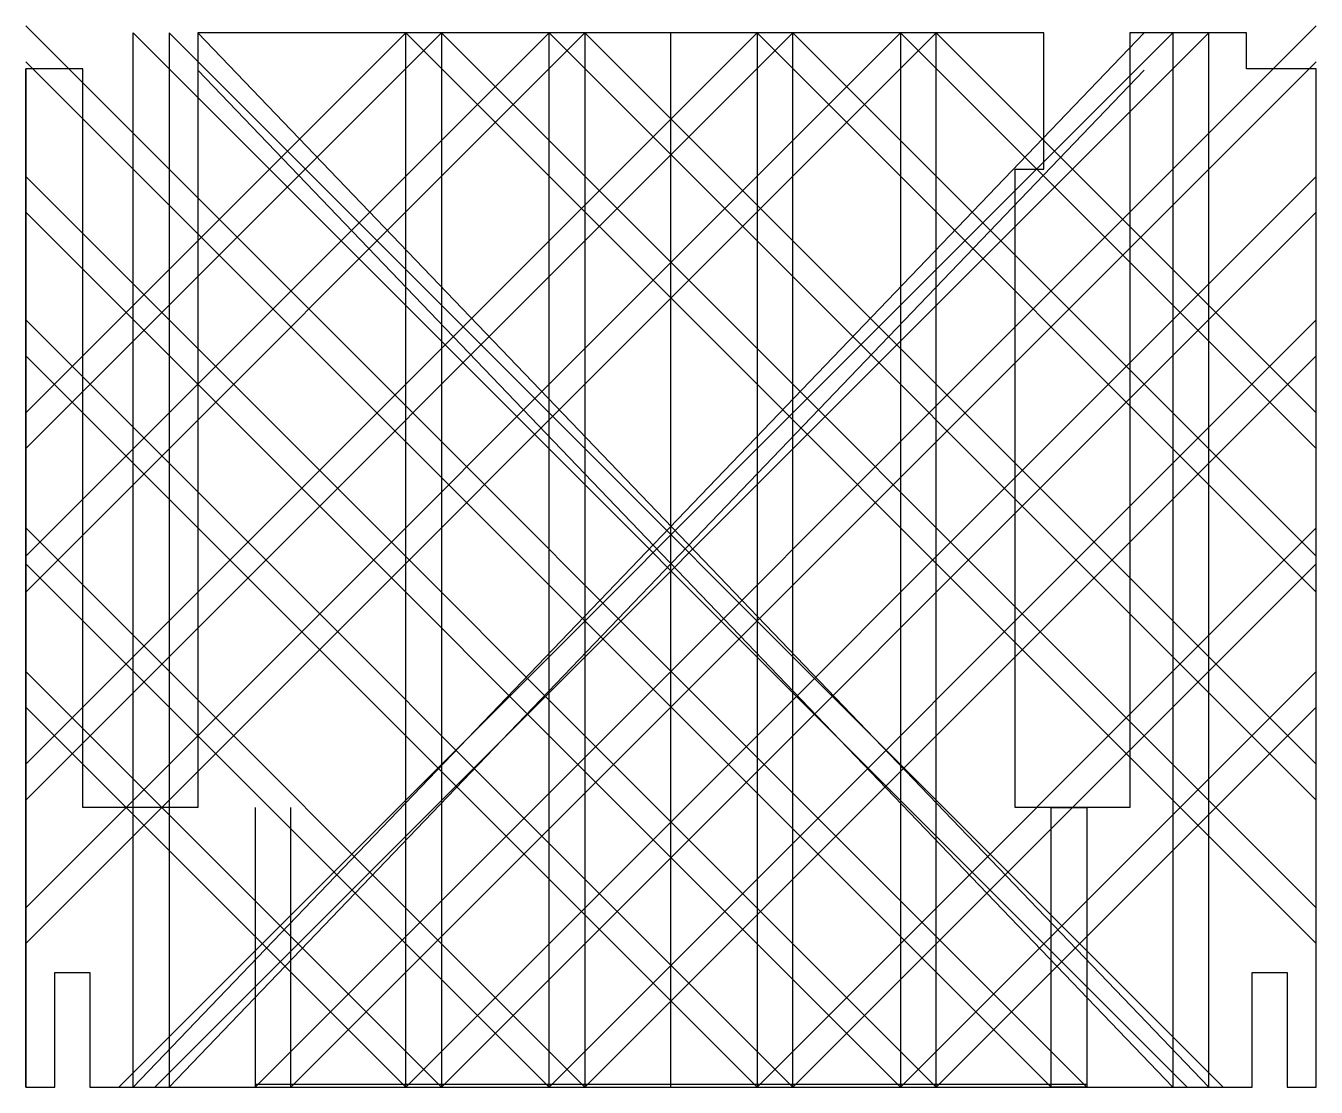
# Model space of a CAD drawing. Header units: millimetres. Extents: x -92 to -2, y 5 to 79.
import ezdxf

# ---------------------------------------------------------------- set-up
doc = ezdxf.new("R2010")
doc.units = ezdxf.units.MM
doc.layers.get('0').update_dxf_attribs({"linetype": 'CONTINUOUS'})

msp = doc.modelspace()

# ---------------------------------------------------------------- linework, layer by layer
for p, q in [((-18, 5), (-91.987, 78.987)), ((-38.5, 78.5), (-91.987, 25.013)), ((-41, 78.5), (-91.987, 27.513)), ((-28.5, 78.5), (-91.987, 15.013)), ((-31, 78.5), (-91.987, 17.513)), ((-53, 78.5), (-91.987, 39.513)), ((-55.5, 78.5), (-91.987, 42.013)), ((-63, 78.5), (-91.987, 49.513)), ((-65.5, 78.5), (-91.987, 52.013)), ((-12, 78.5), (-85.5, 5)), ((-84.5, 78.5), (-11, 5)), ((-84.5, 5), (-84.5, 78.5)), ((-84.5, 5), (-14, 78.5)), ((-9.5, 78.5), (-83, 5)), ((-82, 78.5), (-8.5, 5)), ((-82, 78.5), (-82, 5)), ((-9.5, 5), (-80, 78.5)), ((-76, 5), (-2.013, 78.987)), ((-65.5, 5), (-65.5, 78.5)), ((-65.5, 78.5), (-2.013, 15.013)), ((-63, 78.5), (-63, 5)), ((-63, 78.5), (-2.013, 17.513)), ((-55.5, 5), (-55.5, 78.5)), ((-55.5, 78.5), (-2.013, 25.013)), ((-53, 78.5), (-53, 5)), ((-53, 78.5), (-2.013, 27.513)), ((-47, 5), (-47, 78.5)), ((-41, 78.5), (-2.013, 39.513)), ((-38.5, 78.5), (-2.013, 42.013)), ((-31, 78.5), (-2.013, 49.513)), ((-28.5, 78.5), (-2.013, 52.013)), ((-20.5, 5), (-91.987, 76.487)), ((-73.5, 5), (-2.013, 76.487)), ((-91.987, 5), (-91.987, 76)), ((-82, 5), (-14, 75.894)), ((-12, 5), (-80, 75.894)), ((-2.013, 5), (-2.013, 76)), ((-28.5, 5), (-91.987, 68.487)), ((-65.5, 5), (-2.013, 68.487)), ((-31, 5), (-91.987, 65.987)), ((-63, 5), (-2.013, 65.987)), ((-38.5, 5), (-91.987, 58.487)), ((-55.5, 5), (-2.013, 58.487)), ((-41, 5), (-91.987, 55.987)), ((-53, 5), (-2.013, 55.987)), ((-53, 5), (-91.987, 43.987)), ((-41, 5), (-2.013, 43.987)), ((-55.5, 5), (-91.987, 41.487)), ((-38.5, 5), (-2.013, 41.487)), ((-63, 5), (-91.987, 33.987)), ((-31, 5), (-2.013, 33.987)), ((-65.5, 5), (-91.987, 31.487)), ((-28.5, 5), (-2.013, 31.487)), ((-76, 24.5), (-76, 5)), ((-73.5, 5), (-73.5, 24.5)), ((-87.525, 5), (-6.475, 5)), ((-76, 5.2), (-18, 5.2))]:
    msp.add_line(p, q)
for points in [[(-6.865, 78.5), (-15, 78.5), (-15, 24.5), (-23, 24.5), (-23, 69), (-21, 69), (-21, 78.5), (-80, 78.5), (-80, 24.5), (-88, 24.5), (-88, 76), (-91.987, 76), (-91.987, 5), (-89.975, 5), (-89.975, 13), (-87.525, 13), (-87.525, 5), (-47, 5), (-6.475, 5), (-6.475, 13), (-4.025, 13), (-4.025, 5), (-2.013, 5), (-2.013, 76), (-6.865, 76)], [(-38.5, 78.5), (-41, 78.5), (-41, 5), (-38.5, 5)], [(-28.5, 78.5), (-31, 78.5), (-31, 5), (-28.5, 5)], [(-9.5, 78.5), (-12, 78.5), (-12, 5), (-9.5, 5)], [(-18, 5), (-20.5, 5), (-20.5, 24.5), (-18, 24.5)]]:
    msp.add_lwpolyline(points, close=True)

doc.saveas('drawing.dxf')
